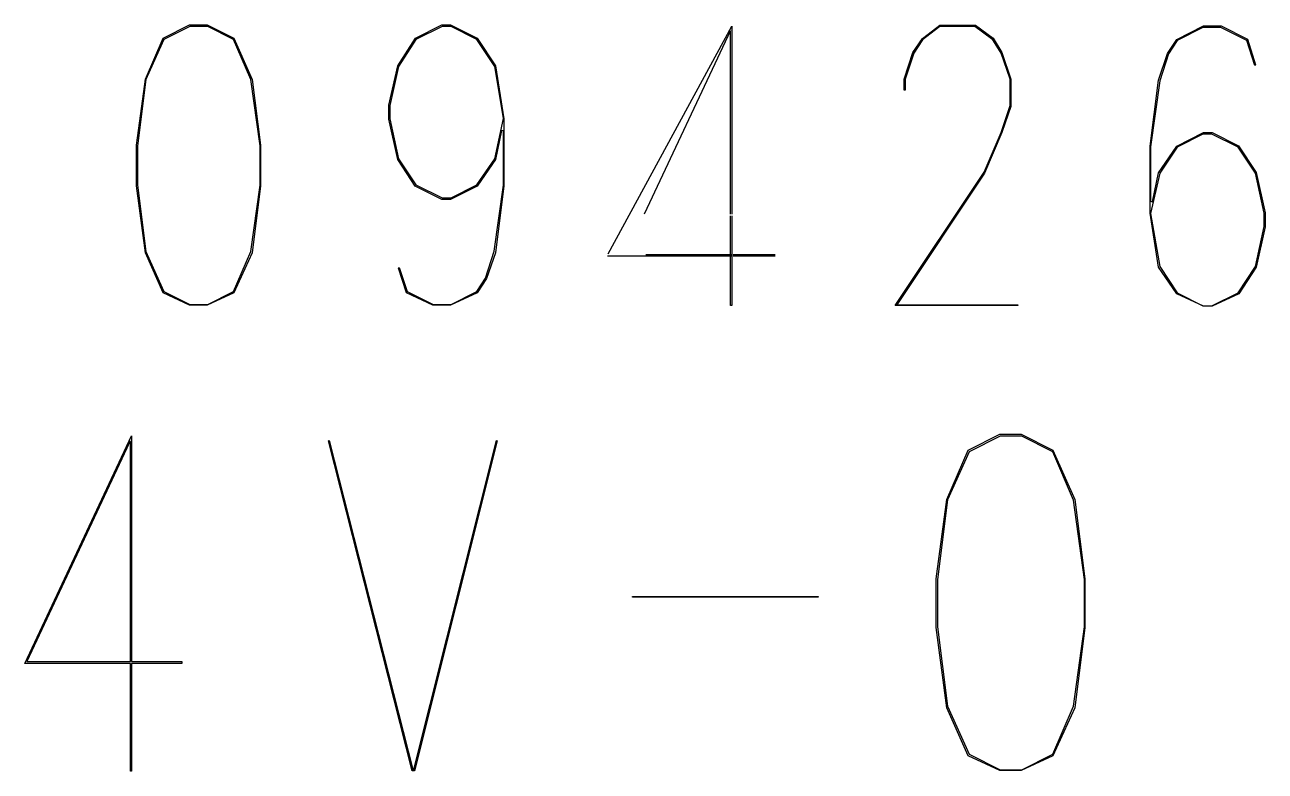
# Model space of a CAD drawing. Extents: x 0 to 3.48, y -0.08 to 2.34.
# Drawn here: x 2.1245 to 2.2912, y 1.7716 to 1.8718 of the extents above; entities that cross this region are included whole.
import ezdxf

# ---------------------------------------------------------------- set-up
doc = ezdxf.new("R2010")
doc.units = 0
doc.layers.add('GTO', color=7, linetype='Continuous')

msp = doc.modelspace()

# ---------------------------------------------------------------- linework, layer by layer
at = {"layer": 'GTO'}
for points in [[(2.1395, 1.85014), (2.1395, 1.85561), (2.14071, 1.86445), (2.14309, 1.86997), (2.14664, 1.87176), (2.14901, 1.87176), (2.15258, 1.86997), (2.15504, 1.86444), (2.15616, 1.85561), (2.15616, 1.85014), (2.15504, 1.84117), (2.15258, 1.83579), (2.14902, 1.83413), (2.14664, 1.83413), (2.14308, 1.83578), (2.14071, 1.84117), (2.1395, 1.85014)], [(2.17342, 1.85909), (2.17342, 1.86097), (2.17461, 1.86624), (2.17699, 1.86996), (2.18056, 1.87176), (2.18172, 1.87176), (2.1853, 1.86996), (2.18775, 1.86625), (2.18886, 1.85915), (2.18886, 1.85014), (2.18774, 1.84115), (2.18655, 1.83769), (2.1853, 1.8358), (2.18172, 1.83413), (2.17934, 1.83413), (2.1758, 1.83578), (2.1747, 1.83908), (2.17481, 1.83917), (2.17587, 1.83596), (2.17937, 1.8342), (2.18178, 1.8342), (2.18524, 1.83594), (2.18643, 1.83774), (2.18758, 1.84136), (2.18881, 1.85022), (2.18881, 1.85753), (2.18858, 1.85759), (2.18776, 1.85369), (2.1853, 1.85011), (2.18172, 1.8483), (2.18056, 1.8483), (2.17698, 1.85011), (2.17461, 1.85369), (2.17342, 1.85909)], [(2.25226, 1.87173), (2.25462, 1.86995), (2.2558, 1.86804), (2.25698, 1.86446), (2.25698, 1.86079), (2.25579, 1.85733), (2.25346, 1.85184), (2.24166, 1.83417), (2.25792, 1.83417), (2.25792, 1.8341), (2.24147, 1.8341), (2.25341, 1.852), (2.25569, 1.85729), (2.25693, 1.86091), (2.25693, 1.86447), (2.25568, 1.86798), (2.2546, 1.86976), (2.25217, 1.87152), (2.24747, 1.87152), (2.24515, 1.86976), (2.24397, 1.86798), (2.24281, 1.86447), (2.24281, 1.86301), (2.24267, 1.86301), (2.24267, 1.86446), (2.24385, 1.86803), (2.24511, 1.86994), (2.24748, 1.87173), (2.25226, 1.87173)], [(2.13964, 1.85023), (2.14078, 1.84134), (2.14319, 1.83596), (2.14667, 1.8342), (2.14908, 1.8342), (2.15257, 1.83596), (2.15488, 1.84134), (2.15611, 1.85022), (2.15611, 1.85553), (2.15488, 1.86441), (2.15257, 1.8698), (2.14908, 1.87155), (2.14905, 1.87155), (2.14667, 1.87155), (2.14319, 1.8698), (2.14078, 1.86441), (2.13964, 1.85553), (2.13964, 1.85023)], [(2.17356, 1.85913), (2.17471, 1.85377), (2.17704, 1.85026), (2.18059, 1.84852), (2.18178, 1.84852), (2.18524, 1.85026), (2.18766, 1.85377), (2.18882, 1.85917), (2.18767, 1.86615), (2.18524, 1.86981), (2.18178, 1.87155), (2.18175, 1.87155), (2.18059, 1.87155), (2.17703, 1.86981), (2.17471, 1.86616), (2.17356, 1.86094), (2.17356, 1.85913)], [(2.20289, 1.84101), (2.21949, 1.87159), (2.21949, 1.84633)], [(2.21935, 1.84633), (2.21935, 1.87094), (2.21931, 1.87095), (2.21896, 1.87022), (2.20774, 1.84633)], [(2.27574, 1.84646), (2.27574, 1.85546), (2.27685, 1.86432), (2.27805, 1.86792), (2.2793, 1.86981), (2.28288, 1.87161), (2.28525, 1.87161), (2.2888, 1.86983), (2.28989, 1.86639), (2.28979, 1.86629), (2.28872, 1.86964), (2.28523, 1.8714), (2.28281, 1.8714), (2.27935, 1.86966), (2.27817, 1.86787), (2.27701, 1.86424), (2.27578, 1.85538), (2.27578, 1.84807), (2.27602, 1.84802), (2.27684, 1.85191), (2.2793, 1.85549), (2.28288, 1.8573), (2.28403, 1.8573), (2.28761, 1.8555), (2.28998, 1.85192), (2.29118, 1.84651), (2.29118, 1.84463), (2.28998, 1.83922), (2.28762, 1.83565), (2.28403, 1.83398), (2.28288, 1.83398), (2.2793, 1.83565), (2.27684, 1.83921), (2.27574, 1.84646)], [(2.27577, 1.84643), (2.27703, 1.83931), (2.27935, 1.8358), (2.28281, 1.83405), (2.28401, 1.83405), (2.28756, 1.83579), (2.28988, 1.8393), (2.29104, 1.84467), (2.29104, 1.84647), (2.28988, 1.85184), (2.28756, 1.85534), (2.28401, 1.85709), (2.28397, 1.85709), (2.28281, 1.85709), (2.27935, 1.85534), (2.27703, 1.85184), (2.27577, 1.84643)], [(2.21949, 1.84612), (2.21949, 1.83407), (2.21935, 1.83407), (2.21935, 1.84612)], [(2.21954, 1.84072), (2.20282, 1.84072)], [(2.20794, 1.84093), (2.21954, 1.84093)], [(2.21968, 1.84093), (2.22531, 1.84093)], [(2.22531, 1.84072), (2.21968, 1.84072)], [(2.24696, 1.79086), (2.24696, 1.79741), (2.24841, 1.80802), (2.25127, 1.81465), (2.25554, 1.8168), (2.25838, 1.8168), (2.26266, 1.81465), (2.26562, 1.80802), (2.26696, 1.79741), (2.26696, 1.79086), (2.26562, 1.78009), (2.26266, 1.77363), (2.25839, 1.77164), (2.25554, 1.77164), (2.25126, 1.77363), (2.24841, 1.78008), (2.24696, 1.79086)], [(2.12451, 1.78603), (2.13885, 1.81659), (2.13885, 1.78628), (2.14561, 1.78628), (2.14561, 1.78603), (2.13885, 1.78603), (2.13885, 1.77157), (2.13869, 1.77157), (2.13869, 1.78603), (2.12451, 1.78603)], [(2.12476, 1.78628), (2.13869, 1.78628), (2.13869, 1.81581), (2.13864, 1.81583), (2.13823, 1.81495), (2.12476, 1.78628)], [(2.16541, 1.81598), (2.17669, 1.77162), (2.17655, 1.77162), (2.16532, 1.81593), (2.16541, 1.81598)], [(2.17673, 1.77162), (2.18789, 1.81598), (2.18799, 1.81593), (2.17687, 1.77162), (2.17673, 1.77162)], [(2.24713, 1.79095), (2.2485, 1.78029), (2.25139, 1.77383), (2.25557, 1.77173), (2.25847, 1.77173), (2.26264, 1.77383), (2.26542, 1.7803), (2.2669, 1.79095), (2.2669, 1.79732), (2.26542, 1.80797), (2.26264, 1.81444), (2.25847, 1.81654), (2.25842, 1.81654), (2.25557, 1.81654), (2.25139, 1.81444), (2.2485, 1.80798), (2.24713, 1.79732), (2.24713, 1.79095)], [(2.23112, 1.79501), (2.23112, 1.79492), (2.20617, 1.79492), (2.20617, 1.79501), (2.23112, 1.79501)]]:
    msp.add_lwpolyline(points, dxfattribs=at)

doc.saveas('drawing.dxf')
